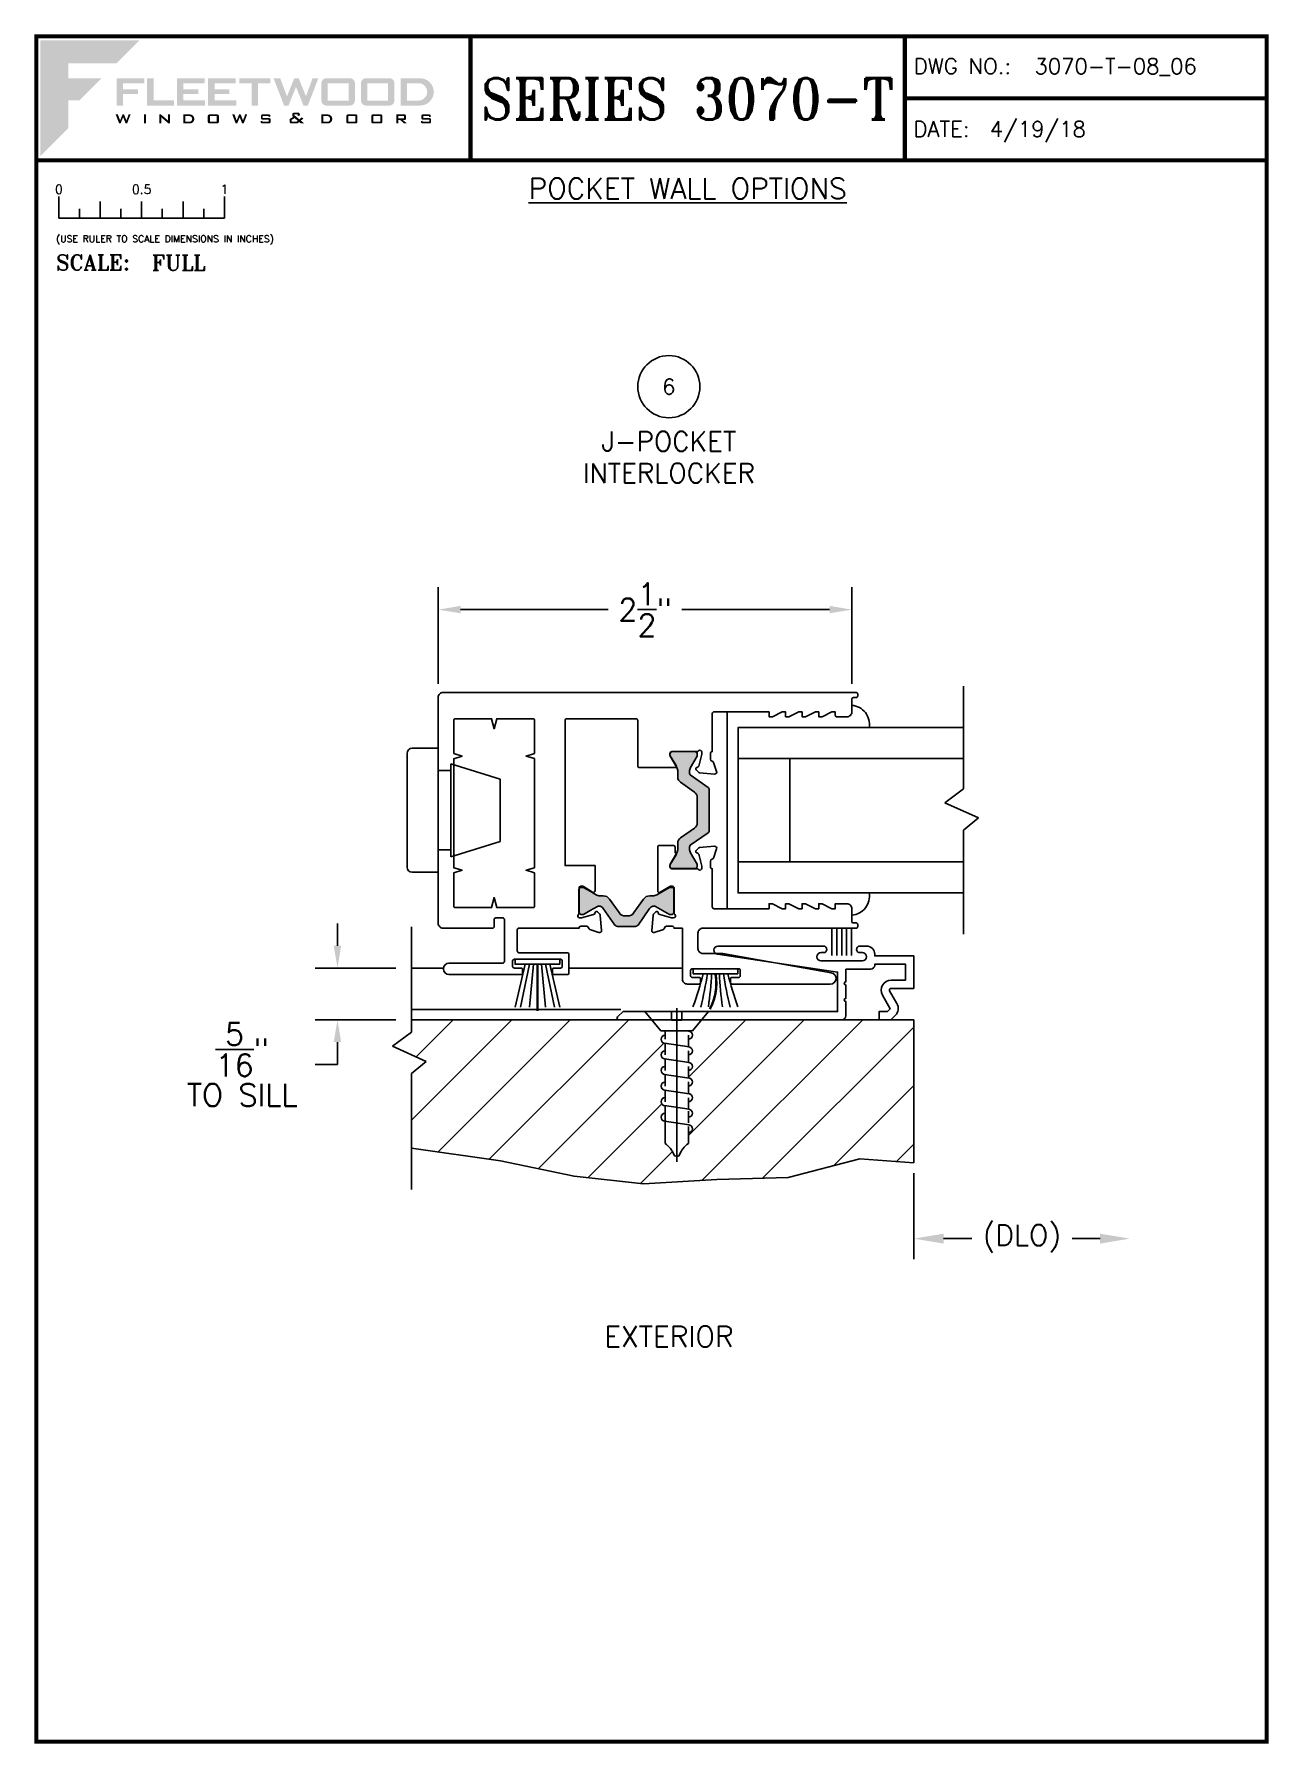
# Paper-space layout 'DETAIL 6' of a CAD drawing. Extents: x 0.3 to 7.8, y 0.1 to 10.4.
# The model-space entities are those that its viewports show. They can reach past a viewport. Long polylines and large blocks are cut down to what shows.
import ezdxf
from ezdxf.enums import TextEntityAlignment as Align

# ---------------------------------------------------------------- set-up
doc = ezdxf.new("R2010")
doc.units = 0
doc.header["$LTSCALE"] = 0.25
doc.header["$MEASUREMENT"] = 0
doc.layers.get('0').update_dxf_attribs({"linetype": 'CONTINUOUS'})
doc.layers.get('DEFPOINTS').update_dxf_attribs({"color": 1, "linetype": 'CONTINUOUS'})
for name, color, linetype in [('DIM', 7, 'CONTINUOUS'), ('FRAME', 1, 'CONTINUOUS'), ('GLASS-VINYL', 7, 'CONTINUOUS'), ('I-STRUT', 7, 'CONTINUOUS'), ('MISC', 7, 'CONTINUOUS'), ('SEAL', 7, 'CONTINUOUS'), ('SILL-PAN', 7, 'CONTINUOUS'), ('TEXT', 7, 'CONTINUOUS'), ('TITLE-BLOCK', 7, 'CONTINUOUS'), ('TRACK', 7, 'CONTINUOUS'), ('VENT', 5, 'CONTINUOUS'), ('WALL', 7, 'CONTINUOUS')]:
    doc.layers.add(name, color=color, linetype=linetype)
doc.layers.add('VP', color=40, linetype='CONTINUOUS', plot=False)
doc.layers.get('VP').off()
doc.styles.add('ROMANS', font='romans')
doc.styles.add('ROMANT', font='romant')
doc.styles.add('SIMPLEX-094', font='simplex.shx', dxfattribs={"height": 0.094})
doc.styles.get("Standard").update_dxf_attribs({"font": 'simplex.shx'})
doc.dimstyles.new('FULL SCALE', dxfattribs={"dimscale": 0.75, "dimtxt": 0.18, "dimasz": 0.18, "dimexe": 0.18, "dimexo": 0.125, "dimgap": 0.09, "dimtad": 0, "dimtih": 1, "dimtoh": 1, "dimdec": 4, "dimzin": 0, "dimdsep": 46, "dimlunit": 4, "dimtxsty": 'Standard', "dimcen": 0.09, "dimadec": 0, "dimazin": 0, "dimtfac": 1, "dimtdec": 4, "dimtofl": 0, "dimtmove": 0, "dimatfit": 3, "dimfxl": 0, "dimtolj": 1, "dimtzin": 0, "dimarcsym": 0})
doc.dimstyles.get("Standard").update_dxf_attribs({"dimtxt": 0.18, "dimasz": 0.18, "dimexe": 0.18, "dimexo": 0.0625, "dimgap": 0.09, "dimtad": 0, "dimtih": 1, "dimtoh": 1, "dimdec": 4, "dimzin": 0, "dimdsep": 46, "dimtxsty": 'Standard', "dimcen": 0.09, "dimadec": 0, "dimazin": 0, "dimtfac": 1, "dimtdec": 4, "dimtofl": 0, "dimtmove": 0, "dimatfit": 3, "dimfxl": 0, "dimtolj": 1, "dimtzin": 0, "dimarcsym": 0})

# ---------------------------------------------------------------- blocks, each defined once
blk = doc.blocks.new('*D96')
at = {"layer": 'DEFPOINTS', "color": 0}
for p in [(5.618, 3.625), (6.924, 3.655), (6.924, 3.167)]:
    blk.add_point(p, dxfattribs=at)
at = {"layer": 'TEXT', "color": 0, "lineweight": -2}
for p, q in [((5.618, 3.563), (5.618, 3.042)), ((5.798, 3.167), (5.968, 3.167)), ((6.744, 3.167), (6.574, 3.167))]:
    blk.add_line(p, q, dxfattribs=at)
at = {"layer": 'TEXT', "color": 0}
for points in [[(5.798, 3.197), (5.798, 3.137), (5.618, 3.167)], [(6.744, 3.197), (6.744, 3.137), (6.924, 3.167)]]:
    blk.add_solid(points, dxfattribs=at)
at = {"layer": 'TEXT', "color": 0, "insert": (6.271, 3.167), "char_height": 0.125, "attachment_point": 5}
blk.add_mtext('\\A1;(DLO)', dxfattribs=at)
blk = doc.blocks.new('*D97')
at = {"layer": 'DEFPOINTS', "color": 0}
for p in [(2.581, 4.803), (2.134, 4.49), (2.581, 4.49)]:
    blk.add_point(p, dxfattribs=at)
at = {"layer": 'TRACK', "color": 0, "lineweight": -2}
for p, q in [((2.134, 4.938), (2.134, 5.073)), ((2.487, 4.803), (1.999, 4.803)), ((2.487, 4.49), (1.999, 4.49)), ((2.134, 4.355), (2.134, 4.22)), ((2.134, 4.22), (1.999, 4.22))]:
    blk.add_line(p, q, dxfattribs=at)
at = {"layer": 'TRACK', "color": 0}
for points in [[(2.111, 4.938), (2.156, 4.938), (2.134, 4.803)], [(2.111, 4.355), (2.156, 4.355), (2.134, 4.49)]]:
    blk.add_solid(points, dxfattribs=at)
at = {"layer": 'TRACK', "color": 0, "insert": (1.558, 4.22), "char_height": 0.135, "attachment_point": 5}
blk.add_mtext('\\A1;{\\H1.000000x;\\S5/16;}"\\PTO SILL', dxfattribs=at)
blk = doc.blocks.new('Fleetwood_Logo_6-10-15')
h = blk.add_hatch(color=154)
h.dxf.hatch_style = 1
h.paths.add_polyline_path([(0.2526, -0.0017), (0.0019, -0.0017), (0.0019, -0.2942), (0.0725, -0.2236), (0.0725, -0.1535), (0.1007, -0.1535), (0.1567, -0.0976), (0.0725, -0.0976), (0.0725, -0.0596), (0.1946, -0.0596)])
h = blk.add_hatch(color=251)
h.dxf.hatch_style = 1
h.paths.add_polyline_path([(0.2487, -0.1256), (0.2112, -0.1256), (0.2112, -0.1102), (0.2647, -0.1102), (0.2647, -0.0976), (0.1946, -0.0976), (0.1946, -0.1667), (0.2112, -0.1667), (0.2112, -0.1377), (0.2487, -0.1377)])
h = blk.add_hatch(color=251)
h.dxf.hatch_style = 1
h.paths.add_polyline_path([(0.2886, -0.0976), (0.272, -0.0976), (0.272, -0.1667), (0.3401, -0.1667), (0.3401, -0.1535), (0.2886, -0.1535)])
h = blk.add_hatch(color=251)
h.dxf.hatch_style = 1
h.paths.add_polyline_path([(0.4175, -0.0976), (0.3474, -0.0976), (0.3474, -0.1667), (0.4185, -0.1667), (0.4185, -0.1534), (0.364, -0.1534), (0.364, -0.1377), (0.4015, -0.1377), (0.4015, -0.1256), (0.364, -0.1256), (0.364, -0.1102), (0.4175, -0.1102)])
h = blk.add_hatch(color=251)
h.dxf.hatch_style = 1
h.paths.add_polyline_path([(0.4965, -0.0976), (0.4264, -0.0976), (0.4264, -0.1667), (0.4975, -0.1667), (0.4975, -0.1534), (0.443, -0.1534), (0.443, -0.1377), (0.4804, -0.1377), (0.4804, -0.1256), (0.443, -0.1256), (0.443, -0.1102), (0.4965, -0.1102)])
h = blk.add_hatch(color=251)
h.dxf.hatch_style = 1
h.paths.add_polyline_path([(0.5842, -0.0976), (0.5054, -0.0976), (0.5054, -0.1102), (0.5365, -0.1102), (0.5365, -0.1667), (0.5531, -0.1667), (0.5531, -0.1102), (0.5842, -0.1102)])
h = blk.add_hatch(color=251)
h.dxf.hatch_style = 1
h.paths.add_polyline_path([(0.6089, -0.0976), (0.5921, -0.0976), (0.6188, -0.1667), (0.63, -0.1667), (0.6489, -0.1192), (0.6679, -0.1667), (0.6789, -0.1667), (0.7056, -0.0976), (0.6908, -0.0976), (0.6742, -0.1433), (0.6558, -0.0976), (0.6446, -0.0976), (0.6261, -0.1433)])
h = blk.add_hatch(color=251)
h.dxf.hatch_style = 1
h.paths.add_polyline_path([(0.7853, -0.0976), (0.726, -0.0976, 0.414214), (0.7133, -0.1102), (0.7133, -0.154, 0.414214), (0.726, -0.1667), (0.7853, -0.1667, 0.414214), (0.798, -0.154), (0.798, -0.1102, 0.414214)])
h.paths.add_polyline_path([(0.7819, -0.1102), (0.7819, -0.154), (0.7294, -0.154), (0.7294, -0.1102)], flags=16)
h = blk.add_hatch(color=251)
h.dxf.hatch_style = 1
h.paths.add_polyline_path([(0.8856, -0.0976), (0.8262, -0.0976, 0.414214), (0.8136, -0.1102), (0.8136, -0.154, 0.414214), (0.8262, -0.1667), (0.8856, -0.1667, 0.414214), (0.8982, -0.154), (0.8982, -0.1102, 0.414214)])
h.paths.add_polyline_path([(0.8822, -0.1102), (0.8822, -0.154), (0.8296, -0.154), (0.8296, -0.1102)], flags=16)
h = blk.add_hatch(color=251)
h.dxf.hatch_style = 1
h.paths.add_polyline_path([(0.9632, -0.0976), (0.914, -0.0976), (0.914, -0.1667), (0.9632, -0.1667, 1)])
h.paths.add_polyline_path([(0.9301, -0.1102), (0.9593, -0.1102, -1), (0.9593, -0.154), (0.9301, -0.154)], flags=16)
h = blk.add_hatch(color=7)
h.dxf.hatch_style = 1
h.paths.add_polyline_path([(0.2301, -0.1891), (0.2251, -0.1891), (0.2196, -0.2043), (0.2134, -0.1891), (0.2097, -0.1891), (0.2035, -0.2043), (0.1978, -0.1891), (0.1922, -0.1891), (0.2011, -0.2121), (0.2048, -0.2121), (0.2112, -0.1963), (0.2175, -0.2121), (0.2212, -0.2121)])
h = blk.add_hatch(color=7)
h.dxf.hatch_style = 1
h.paths.add_polyline_path([(0.2691, -0.1891), (0.2637, -0.1891), (0.2637, -0.2118), (0.2637, -0.2121), (0.2691, -0.2121)])
h = blk.add_hatch(color=7)
h.dxf.hatch_style = 1
h.paths.add_polyline_path([(0.3077, -0.1964), (0.3259, -0.2121), (0.3298, -0.2121), (0.3298, -0.1891), (0.325, -0.1891), (0.325, -0.2047), (0.3067, -0.1891), (0.3029, -0.1891), (0.3029, -0.2121), (0.3077, -0.2121)])
h = blk.add_hatch(color=7)
h.dxf.hatch_style = 1
h.paths.add_polyline_path([(0.3801, -0.1891), (0.3637, -0.1891), (0.3637, -0.2121), (0.3801, -0.2121, 1)])
h.paths.add_polyline_path([(0.3691, -0.2079), (0.3691, -0.1933), (0.3788, -0.1933, -1), (0.3788, -0.2079)], flags=16)
h = blk.add_hatch(color=7)
h.dxf.hatch_style = 1
h.paths.add_polyline_path([(0.4537, -0.2079), (0.4537, -0.1933, 0.414214), (0.4495, -0.1891), (0.4297, -0.1891, 0.414214), (0.4255, -0.1933), (0.4255, -0.2079, 0.414214), (0.4297, -0.2121), (0.4495, -0.2121, 0.414214)])
h.paths.add_polyline_path([(0.4308, -0.2079), (0.4308, -0.1933), (0.4484, -0.1933), (0.4484, -0.2079)], flags=16)
h = blk.add_hatch(color=7)
h.dxf.hatch_style = 1
h.paths.add_polyline_path([(0.5253, -0.1891), (0.5203, -0.1891), (0.5148, -0.2043), (0.5087, -0.1891), (0.5049, -0.1891), (0.4988, -0.2043), (0.493, -0.1891), (0.4874, -0.1891), (0.4963, -0.2121), (0.5001, -0.2121), (0.5064, -0.1963), (0.5127, -0.2121), (0.5164, -0.2121)])
h = blk.add_hatch(color=7)
h.dxf.hatch_style = 1
h.paths.add_polyline_path([(0.5801, -0.1891), (0.5643, -0.1891, 0.414214), (0.56, -0.1933), (0.56, -0.1981, 0.414214), (0.5643, -0.2024), (0.58, -0.2024), (0.58, -0.2078), (0.5637, -0.2078), (0.5637, -0.2052), (0.5591, -0.2062), (0.5591, -0.2078, 0.414214), (0.5634, -0.2121), (0.5805, -0.2121, 0.414214), (0.5848, -0.2078), (0.5848, -0.2024, 0.414214), (0.5805, -0.1982), (0.5648, -0.1982), (0.5648, -0.193), (0.5798, -0.193), (0.5798, -0.1958), (0.5843, -0.1948), (0.5843, -0.1933, 0.414214)])
h = blk.add_hatch(color=7)
h.dxf.hatch_style = 1
h.paths.add_polyline_path([(0.645, -0.1913, -0.222262), (0.6447, -0.1906), (0.6447, -0.1892), (0.6535, -0.1892), (0.6535, -0.193), (0.6587, -0.1918), (0.6587, -0.189, 0.414214), (0.6544, -0.1847), (0.6437, -0.1847, 0.414214), (0.6394, -0.189), (0.6394, -0.1922, 0.222262), (0.6407, -0.1948), (0.6415, -0.1955), (0.6345, -0.1998, 0.260684), (0.6329, -0.2027), (0.6329, -0.2078, 0.414214), (0.6372, -0.2121), (0.6514, -0.2121, 0.17577), (0.6536, -0.2113), (0.657, -0.2085), (0.6614, -0.2121), (0.6699, -0.2121), (0.6613, -0.2049), (0.6676, -0.1997), (0.6637, -0.1964), (0.6574, -0.2017)])
h.paths.add_polyline_path([(0.6532, -0.2052), (0.6509, -0.2072, -0.17577), (0.6502, -0.2074), (0.6382, -0.2074), (0.6382, -0.2033, -0.260684), (0.6387, -0.2025), (0.6451, -0.1985)], flags=16)
h = blk.add_hatch(color=7)
h.dxf.hatch_style = 1
h.paths.add_polyline_path([(0.7294, -0.1891), (0.713, -0.1891), (0.713, -0.2121), (0.7294, -0.2121, 1)])
h.paths.add_polyline_path([(0.7184, -0.2079), (0.7184, -0.1933), (0.7281, -0.1933, -1), (0.7281, -0.2079)], flags=16)
h = blk.add_hatch(color=7)
h.dxf.hatch_style = 1
h.paths.add_polyline_path([(0.8045, -0.2079), (0.8045, -0.1933, 0.414214), (0.8003, -0.1891), (0.7805, -0.1891, 0.414214), (0.7763, -0.1933), (0.7763, -0.2079, 0.414214), (0.7805, -0.2121), (0.8003, -0.2121, 0.414214)])
h.paths.add_polyline_path([(0.7816, -0.2079), (0.7816, -0.1933), (0.7992, -0.1933), (0.7992, -0.2079)], flags=16)
h = blk.add_hatch(color=7)
h.dxf.hatch_style = 1
h.paths.add_polyline_path([(0.8678, -0.2079), (0.8678, -0.1933, 0.414214), (0.8636, -0.1891), (0.8438, -0.1891, 0.414214), (0.8396, -0.1933), (0.8396, -0.2079, 0.414214), (0.8438, -0.2121), (0.8636, -0.2121, 0.414214)])
h.paths.add_polyline_path([(0.8449, -0.2079), (0.8449, -0.1933), (0.8624, -0.1933), (0.8624, -0.2079)], flags=16)
h = blk.add_hatch(color=7)
h.dxf.hatch_style = 1
h.paths.add_polyline_path([(0.9277, -0.1993), (0.9277, -0.1933, 0.414214), (0.9235, -0.1891), (0.9028, -0.1891), (0.9028, -0.2121), (0.9082, -0.2121), (0.9082, -0.2035), (0.9131, -0.2035), (0.9224, -0.2121), (0.9303, -0.2121), (0.9197, -0.2035), (0.9235, -0.2035, 0.414214)])
h.paths.add_polyline_path([(0.9082, -0.1993), (0.9082, -0.1933), (0.9214, -0.1933, -0.414214), (0.9224, -0.1943), (0.9224, -0.1983, -0.414214), (0.9214, -0.1993)], flags=16)
h = blk.add_hatch(color=7)
h.dxf.hatch_style = 1
h.paths.add_polyline_path([(0.9867, -0.1982), (0.971, -0.1982), (0.971, -0.193), (0.9859, -0.193), (0.9859, -0.1958), (0.9905, -0.1948), (0.9905, -0.1933, 0.414214), (0.9863, -0.1891), (0.9705, -0.1891, 0.414214), (0.9662, -0.1933), (0.9662, -0.1981, 0.414214), (0.9705, -0.2024), (0.9862, -0.2024), (0.9862, -0.2078), (0.9699, -0.2078), (0.9699, -0.2052), (0.9653, -0.2062), (0.9653, -0.2078, 0.414214), (0.9696, -0.2121), (0.9867, -0.2121, 0.414214), (0.991, -0.2078), (0.991, -0.2024, 0.414214)])
blk = doc.blocks.new('A-SIZE_P')
at = {"const_width": 0.025}
blk.add_lwpolyline([(0.313, 0.125), (7.751, 0.125), (7.751, 10.437), (0.313, 10.437)], close=True, dxfattribs=at)
for points in [[(2.938, 10.437), (2.938, 9.687)], [(5.563, 10.437), (5.563, 9.687)], [(5.563, 10.062), (7.751, 10.062)], [(0.313, 9.687), (7.751, 9.687)]]:
    blk.add_lwpolyline(points, dxfattribs=at)
at = {"xscale": 2.387023416083395, "yscale": 2.387023416083395, "zscale": 2.387023416083395}
blk.add_blockref('Fleetwood_Logo_6-10-15', (0.334, 10.416), dxfattribs=at)
for s, style, p in [('DWG NO.:', 'SIMPLEX-094', (5.617, 10.209)), ('DATE:', 'SIMPLEX-094', (5.616, 9.829)), ('SCALE:', 'ROMANT', (0.433, 9.022))]:
    blk.add_text(s, height=0.094, dxfattribs=dict(style=style)).set_placement(p)
for tag, p, style in [('DWG_NO', (6.346, 10.209), 'SIMPLEX-094'), ('DATE', (6.077, 9.829), 'SIMPLEX-094'), ('SCALE', (1.011, 9.02), 'ROMANT')]:
    blk.add_attdef(tag, p, '', height=0.094, dxfattribs=dict(style=style))
for tag, height, style, width, p, p2 in [('DWG_NO_F', 0.094, 'SIMPLEX-094', 1.745692, (6.347, 10.209), (7.683, 10.209)), ('PRODUCT', 0.25, 'ROMANT', 1.390728, (3.001, 9.934), (5.5, 9.934))]:
    blk.add_attdef(tag, text='', height=height, dxfattribs=dict(style=style, width=width)).set_placement(p, p2, align=Align.FIT)
blk = doc.blocks.new('sectball')
blk.add_circle((0, 0), 0.125)
blk.add_attdef('NO', text='', height=0.062).set_placement((0, 0), align=Align.MIDDLE_CENTER)
for tag, p in [('LINE1', (0, -0.2588)), ('LINE2', (0, -0.3864)), ('LINE3', (0, -0.5214))]:
    blk.add_attdef(tag, text='', height=0.078).set_placement(p, align=Align.CENTER)
blk = doc.blocks.new('Full')
for p, q in [((0.137, -0.219), (0.137, -0.35)), ((0.262, -0.294), (0.262, -0.35)), ((0.387, -0.249), (0.387, -0.35)), ((0.512, -0.294), (0.512, -0.35)), ((0.637, -0.249), (0.637, -0.35)), ((0.762, -0.294), (0.762, -0.35)), ((0.887, -0.249), (0.887, -0.35)), ((1.012, -0.294), (1.012, -0.35)), ((1.137, -0.219), (1.137, -0.35)), ((0.137, -0.35), (1.137, -0.35))]:
    blk.add_line(p, q)
for s, p in [('0', (0.137, -0.219)), ('0.5', (0.637, -0.219)), ('1', (1.137, -0.219))]:
    blk.add_text(s, height=0.055).set_placement(p, align=Align.BOTTOM_CENTER)
at = {"style": 'ROMANS'}
blk.add_text('(USE RULER TO SCALE DIMENSIONS IN INCHES)', height=0.04115, dxfattribs=at).set_placement((0.12, -0.495))
blk = doc.blocks.new('*D160')
at = {"layer": 'DEFPOINTS', "color": 0}
for p in [(2.743, 6.97), (2.743, 6.428), (5.243, 6.428)]:
    blk.add_point(p, dxfattribs=at)
at = {"layer": 'TRACK', "color": 0, "lineweight": -2}
for p, q in [((2.743, 6.522), (2.743, 7.105)), ((5.243, 6.522), (5.243, 7.105)), ((2.878, 6.97), (3.771, 6.97)), ((5.108, 6.97), (4.215, 6.97))]:
    blk.add_line(p, q, dxfattribs=at)
at = {"layer": 'TRACK', "color": 0}
for points in [[(2.878, 6.993), (2.878, 6.948), (2.743, 6.97)], [(5.108, 6.993), (5.108, 6.948), (5.243, 6.97)]]:
    blk.add_solid(points, dxfattribs=at)
at = {"layer": 'TRACK', "color": 0, "insert": (3.993, 6.97), "char_height": 0.135, "attachment_point": 5}
blk.add_mtext('\\A1;2{\\H1.000000x;\\S1/2;}"', dxfattribs=at)
blk = doc.blocks.new('A$C02B45EA9')
for p, q in [((0, 0.909), (0.097, 0.793)), ((0.161, 0.909), (0, 0.909)), ((0.161, 0.909), (0.161, 0.857)), ((0.224, 0.857), (0.161, 0.857)), ((0.192, 0.929), (0.192, 0)), ((0.224, 0.909), (0.224, 0.857)), ((0.385, 0.909), (0.224, 0.909)), ((0.385, 0.909), (0.288, 0.793)), ((0.288, 0.793), (0.097, 0.793))]:
    blk.add_line(p, q)
at = {"linetype": 'Continuous'}
for p, q in [((0.142, 0.793), (0.118, 0.79)), ((0.122, 0.793), (0.122, 0.79)), ((0.122, 0.766), (0.122, 0.696)), ((0.263, 0.793), (0.263, 0.741)), ((0.267, 0.717), (0.118, 0.695)), ((0.267, 0.623), (0.118, 0.601)), ((0.122, 0.671), (0.122, 0.601)), ((0.263, 0.716), (0.263, 0.647)), ((0.263, 0.622), (0.263, 0.553)), ((0.267, 0.528), (0.118, 0.507)), ((0.122, 0.577), (0.122, 0.507)), ((0.263, 0.528), (0.263, 0.458)), ((0.267, 0.434), (0.118, 0.412)), ((0.122, 0.483), (0.122, 0.413)), ((0.263, 0.433), (0.263, 0.364)), ((0.267, 0.34), (0.118, 0.318)), ((0.122, 0.388), (0.122, 0.319)), ((0.263, 0.339), (0.263, 0.237)), ((0.267, 0.246), (0.118, 0.224)), ((0.122, 0.307), (0.122, 0.237)), ((0.122, 0.213), (0.122, 0.112)), ((0.263, 0.245), (0.263, 0.112)), ((0.186, 0.034), (0.199, 0.034))]:
    blk.add_line(p, q, dxfattribs=at)
for centre, radius, start, end in [((0.122, 0.766), 0.0244, 90, 270), ((0.122, 0.766), 0.0244, 90, 270), ((0.263, 0.741), 0.0244, 270, 90), ((0.122, 0.671), 0.0244, 90, 270), ((0.122, 0.671), 0.0244, 90, 270), ((0.263, 0.647), 0.0244, 270, 90), ((0.122, 0.577), 0.0244, 90, 270), ((0.263, 0.553), 0.0244, 270, 90), ((0.122, 0.483), 0.0244, 90, 270), ((0.122, 0.483), 0.0244, 90, 270), ((0.263, 0.458), 0.0244, 270, 90), ((0.122, 0.388), 0.0244, 90, 270), ((0.122, 0.294), 0.0244, 90, 270), ((0.263, 0.364), 0.0244, 270, 90), ((0.122, 0.2), 0.0244, 90, 270), ((0.263, 0.27), 0.0244, 270, 90), ((0.034, -0.012), 0.152, 20.7051, 54.5638), ((0.351, -0.012), 0.152, 125.4362, 159.2949), ((0.186, 0.044), 0.00998, 191.7651, 270), ((0.199, 0.044), 0.00998, 270, 348.2349)]:
    blk.add_arc(centre, radius, start, end, dxfattribs=at)
blk = doc.blocks.new('25064-18mmX6mm-I-STRUT')
at = {"layer": 'I-STRUT'}
h = blk.add_hatch(color=256, dxfattribs=at)
h.dxf.hatch_style = 1
h.paths.add_polyline_path([(-0.22, 0.353, 0.414214), (-0.236, 0.338, 0.469068), (-0.235, 0.326), (-0.189, 0.246), (-0.189, 0.199, 0.244698), (-0.172, 0.167), (-0.088, 0.108, -0.244698), (-0.071, 0.076), (-0.071, -0.077, -0.244698), (-0.088, -0.11), (-0.172, -0.169, 0.384668), (-0.192, -0.218, -0.227519), (-0.195, -0.258), (-0.235, -0.327, 0.131652), (-0.236, -0.331, 0.640011), (-0.22, -0.355), (-0.087, -0.355, 0.414214), (-0.071, -0.339, 0.469068), (-0.072, -0.327), (-0.118, -0.247), (-0.118, -0.217), (-0.005, -0.138, 0.244698), (0, -0.129), (0, -0.127), (0, 0.127, 0.244698), (-0.005, 0.137), (-0.118, 0.216), (-0.118, 0.246), (-0.072, 0.326, 0.131652), (-0.071, 0.33, 0.640011), (-0.087, 0.353)])
blk.add_lwpolyline([(0, -0.13), (0, -0.127), (0, 0.127, 0.244698), (-0.005, 0.137), (-0.113, 0.212, -0.244698), (-0.118, 0.222), (-0.118, 0.233, -0.131652), (-0.112, 0.257), (-0.072, 0.326, 0.131652), (-0.071, 0.33), (-0.071, 0.338, 0.414214), (-0.087, 0.353), (-0.22, 0.353, 0.414214), (-0.236, 0.338), (-0.236, 0.33, 0.131652), (-0.235, 0.326), (-0.195, 0.257, -0.131652), (-0.189, 0.233), (-0.189, 0.199, 0.244698), (-0.172, 0.167), (-0.088, 0.108, -0.244698), (-0.071, 0.076), (-0.071, -0.077, -0.244698), (-0.088, -0.11), (-0.172, -0.169, 0.244698), (-0.189, -0.201), (-0.189, -0.235, -0.131652), (-0.195, -0.258), (-0.235, -0.327, 0.131652), (-0.236, -0.331), (-0.236, -0.339, 0.414214), (-0.22, -0.355), (-0.087, -0.355, 0.414214), (-0.071, -0.339), (-0.071, -0.331, 0.131652), (-0.072, -0.327), (-0.112, -0.258, -0.131652), (-0.118, -0.235), (-0.118, -0.224, -0.244698), (-0.113, -0.214), (-0.005, -0.138, 0.244698), (0, -0.129)], format="xyb", dxfattribs=at)
blk = doc.blocks.new('3728-1-FIXED-INTERLOCKER')
at = {"layer": 'VENT', "linetype": 'Continuous'}
blk.add_lwpolyline([(-0.917, 0.72), (-0.971, 0.739), (-0.972, 0.739, 0.548619), (-0.987, 0.727), (-0.979, 0.636, 0.176327), (-0.976, 0.629), (-0.962, 0.615, 0.57735), (-0.949, 0.618), (-0.947, 0.622, -0.267949), (-0.939, 0.631), (-0.867, 0.65, -0.065543), (-0.864, 0.65), (-0.855, 0.65, -0.6885), (-0.848, 0.63, 0.213422), (-0.852, 0.621), (-0.852, 0.471, -0.414214), (-0.863, 0.459), (-0.872, 0.459, -0.137872), (-0.878, 0.461), (-0.933, 0.495, 0.585524), (-0.948, 0.486), (-0.948, 0.334), (-0.767, 0.334), (-0.767, -0.543, -0.414214), (-0.777, -0.553), (-1.196, -0.553, -0.414214), (-1.206, -0.543), (-1.206, -0.268, 0.414214), (-1.216, -0.258), (-1.432, -0.258, 0.585524), (-1.439, -0.27), (-1.403, -0.329, -0.137872), (-1.401, -0.335), (-1.401, -0.343, -0.414214), (-1.413, -0.355), (-1.565, -0.355, 0.213422), (-1.574, -0.359, -0.6885), (-1.594, -0.351), (-1.594, -0.342, -0.065543), (-1.594, -0.339), (-1.575, -0.267, -0.267949), (-1.566, -0.259), (-1.562, -0.258, 0.57735), (-1.559, -0.245), (-1.573, -0.231, 0.176327), (-1.58, -0.227), (-1.671, -0.219, 0.548619), (-1.683, -0.235), (-1.683, -0.235), (-1.664, -0.289, 0.263725), (-1.655, -0.297, -0.359508), (-1.645, -0.308), (-1.645, -0.343, -0.414214), (-1.657, -0.355), (-1.657, -0.585, -0.414214), (-1.667, -0.595), (-2, -0.595), (-2, -0.565), (-2.02, -0.565), (-2.08, -0.595), (-2.1, -0.595), (-2.1, -0.565), (-2.12, -0.565), (-2.18, -0.595), (-2.2, -0.595), (-2.2, -0.565), (-2.22, -0.565), (-2.28, -0.595), (-2.3, -0.595), (-2.3, -0.565), (-2.32, -0.565), (-2.38, -0.595), (-2.4, -0.595), (-2.4, -0.575, 0.414214), (-2.41, -0.565), (-2.47, -0.565, 0.414214), (-2.5, -0.595), (-2.5, -0.671, -0.414214), (-2.51, -0.681), (-2.526, -0.681, 0.414214), (-2.536, -0.691), (-2.536, -0.703, 0.414214), (-2.526, -0.713), (-0.03, -0.713, 0.414214), (0, -0.683), (0, 0.683, 0.414214), (-0.03, 0.713), (-0.328, 0.713, 0.414214), (-0.338, 0.703), (-0.338, 0.661, -0.414214), (-0.348, 0.651), (-0.39, 0.651, -0.414214), (-0.4, 0.661), (-0.4, 0.914, -0.414214), (-0.39, 0.924), (-0.066, 0.924, 1), (-0.066, 0.994), (-0.5, 0.994, 0.414214), (-0.51, 0.984), (-0.51, 0.964, 0.414214), (-0.5, 0.954), (-0.46, 0.954, -0.414214), (-0.45, 0.944), (-0.45, 0.911, -0.414214), (-0.46, 0.901), (-0.74, 0.901, -0.414214), (-0.75, 0.911), (-0.75, 0.944, -0.414214), (-0.74, 0.954), (-0.7, 0.954, 0.414214), (-0.69, 0.964), (-0.69, 0.984, 0.414214), (-0.7, 0.994), (-0.78, 0.994, 0.414214), (-0.79, 0.984), (-0.79, 0.871, 0.414214), (-0.78, 0.861), (-0.488, 0.861, -0.414214), (-0.478, 0.851), (-0.478, 0.723, -0.414214), (-0.488, 0.713), (-0.852, 0.713, -0.414214), (-0.863, 0.701), (-0.898, 0.701, -0.359508), (-0.909, 0.711, 0.263725), (-0.917, 0.72), (-0.971, 0.739), (-0.972, 0.739, 0.548619), (-0.987, 0.727), (-0.979, 0.636)], format="xyb", dxfattribs=at)
blk.add_lwpolyline([(-0.094, -0.343), (-0.144, -0.328), (-0.094, -0.312), (-0.094, 0.348), (-0.144, 0.363), (-0.094, 0.379), (-0.094, 0.578, 0.414214), (-0.104, 0.588), (-0.323, 0.588), (-0.338, 0.528), (-0.354, 0.588), (-0.572, 0.588, 0.414214), (-0.582, 0.578), (-0.582, 0.379), (-0.531, 0.363), (-0.582, 0.348), (-0.582, -0.313), (-0.531, -0.328), (-0.582, -0.344), (-0.582, -0.543, 0.414214), (-0.572, -0.553), (-0.354, -0.553), (-0.338, -0.493), (-0.323, -0.553), (-0.104, -0.553, 0.414214), (-0.094, -0.543)], format="xyb", close=True, dxfattribs=at)
blk = doc.blocks.new('3728-2-FIXED-INTERLOCKER')
at = {"layer": 'VENT', "linetype": 'Continuous'}
blk.add_lwpolyline([(-1.826, 1.001, -0.414214), (-1.816, 1.011), (-1.776, 1.011, 0.414214), (-1.766, 1.021), (-1.766, 1.041, 0.414214), (-1.776, 1.051), (-2.37, 1.051, 0.916331), (-2.376, 0.982), (-1.72, 0.866), (-1.6, 0.866, -0.414214), (-1.57, 0.836), (-1.57, 0.743, -0.414214), (-1.6, 0.713), (-2.526, 0.713, 0.414214), (-2.536, 0.703), (-2.536, 0.691, 0.414214), (-2.526, 0.681), (-2.51, 0.681, -0.414214), (-2.5, 0.671), (-2.5, 0.595, 0.414214), (-2.47, 0.565), (-2.4, 0.565), (-2.4, 0.595), (-2.38, 0.595), (-2.32, 0.565), (-2.3, 0.565), (-2.3, 0.595), (-2.28, 0.595), (-2.22, 0.565), (-2.2, 0.565), (-2.2, 0.595), (-2.18, 0.595), (-2.12, 0.565), (-2.1, 0.565), (-2.1, 0.595), (-2.08, 0.595), (-2.02, 0.565), (-2, 0.565), (-2, 0.595), (-1.667, 0.595, -0.414214), (-1.657, 0.585), (-1.657, 0.354, -0.414214), (-1.645, 0.342), (-1.645, 0.307, -0.359508), (-1.655, 0.296, 0.263725), (-1.664, 0.289), (-1.683, 0.234), (-1.683, 0.234, 0.548619), (-1.671, 0.218), (-1.58, 0.226, 0.176327), (-1.573, 0.23), (-1.559, 0.244, 0.57735), (-1.562, 0.257), (-1.566, 0.258, -0.267949), (-1.575, 0.266), (-1.594, 0.338, -0.065543), (-1.594, 0.341), (-1.594, 0.35, -0.6885), (-1.574, 0.358, 0.213422), (-1.565, 0.354), (-1.413, 0.354, -0.414214), (-1.401, 0.342), (-1.401, 0.334, -0.137872), (-1.403, 0.328), (-1.439, 0.269, 0.585524), (-1.432, 0.257), (-1.432, 0.223, 0.414214), (-1.422, 0.213), (-1.337, 0.213, 0.414214), (-1.327, 0.223), (-1.327, 0.488, 0.585524), (-1.342, 0.496), (-1.4, 0.461, -0.137872), (-1.406, 0.459), (-1.415, 0.459, -0.414214), (-1.426, 0.471), (-1.426, 0.621, 0.213422), (-1.43, 0.63, -0.6885), (-1.423, 0.65), (-1.414, 0.65, -0.065543), (-1.411, 0.65), (-1.339, 0.631, -0.267949), (-1.33, 0.622), (-1.329, 0.618, 0.57735), (-1.316, 0.615), (-1.302, 0.629, 0.176327), (-1.299, 0.636), (-1.291, 0.727, 0.548619), (-1.306, 0.739), (-1.306, 0.739), (-1.361, 0.72, 0.263725), (-1.368, 0.711, -0.359508), (-1.38, 0.701), (-1.415, 0.701, -0.414214), (-1.426, 0.713), (-1.476, 0.713), (-1.476, 0.759), (-1.476, 1.021, 0.414214), (-1.506, 1.051), (-1.576, 1.051, 0.414214), (-1.586, 1.041), (-1.586, 1.021, 0.414214), (-1.576, 1.011), (-1.536, 1.011, -0.414214), (-1.526, 1.001), (-1.526, 0.968, -0.414214), (-1.536, 0.958), (-1.816, 0.958, -0.414214), (-1.826, 0.968)], format="xyb", close=True, dxfattribs=at)
blk = doc.blocks.new('25066-14.6mmX6mm-I-STRUT')
at = {"layer": 'I-STRUT'}
h = blk.add_hatch(color=256, dxfattribs=at)
h.dxf.hatch_style = 1
h.paths.add_polyline_path([(-0.007, -0.063), (0, -0.063), (0.007, -0.063, -0.244698), (0.045, -0.083), (0.103, -0.165, 0.304221), (0.151, -0.186, -0.181711), (0.184, -0.191), (0.22, -0.213), (0.26, -0.235, 0.131652), (0.264, -0.236, 0.640011), (0.287, -0.22), (0.287, -0.201), (0.287, -0.106), (0.287, -0.087, 0.414214), (0.272, -0.071, 0.469068), (0.26, -0.072), (0.22, -0.095), (0.176, -0.12, -0.131652), (0.17, -0.122), (0.166, -0.122, -0.244698), (0.14, -0.109), (0.07, -0.008, 0.244698), (0.054, 0), (0, 0), (-0.054, 0, 0.244698), (-0.07, -0.008), (-0.14, -0.109, -0.244698), (-0.166, -0.122), (-0.173, -0.122), (-0.26, -0.072, 0.131652), (-0.264, -0.071, 0.640011), (-0.287, -0.087), (-0.287, -0.106), (-0.287, -0.201), (-0.287, -0.22, 0.414214), (-0.272, -0.236, 0.469068), (-0.26, -0.235), (-0.173, -0.185), (-0.141, -0.185, 0.244698), (-0.103, -0.165), (-0.045, -0.083, -0.244698)])
blk.add_lwpolyline([(-0.264, -0.071), (-0.272, -0.071, 0.414214), (-0.287, -0.087), (-0.287, -0.106), (-0.287, -0.201), (-0.287, -0.22, 0.414214), (-0.272, -0.236), (-0.264, -0.236, 0.131652), (-0.26, -0.235), (-0.184, -0.191, -0.131652), (-0.16, -0.185), (-0.141, -0.185, 0.244698), (-0.103, -0.165), (-0.045, -0.083, -0.244698), (-0.007, -0.063), (0, -0.063), (0.007, -0.063, -0.244698), (0.045, -0.083), (0.103, -0.165, 0.244698), (0.141, -0.185), (0.16, -0.185, -0.131652), (0.184, -0.191), (0.22, -0.213), (0.26, -0.235, 0.131652), (0.264, -0.236), (0.272, -0.236, 0.414214), (0.287, -0.22), (0.287, -0.201), (0.287, -0.106), (0.287, -0.087, 0.414214), (0.272, -0.071), (0.264, -0.071, 0.131652), (0.26, -0.072), (0.22, -0.095), (0.176, -0.12, -0.131652), (0.17, -0.122), (0.166, -0.122, -0.244698), (0.14, -0.109), (0.07, -0.008, 0.244698), (0.054, 0), (0, 0), (-0.054, 0, 0.244698), (-0.07, -0.008), (-0.14, -0.109, -0.244698), (-0.166, -0.122), (-0.17, -0.122, -0.131652), (-0.176, -0.12), (-0.26, -0.072), (-0.261, -0.071), (-0.264, -0.071, -0.131652), (-0.26, -0.072)], format="xyb", dxfattribs=at)
blk = doc.blocks.new('A$C1D443341')
for p, q in [((0.188, 0.75), (0.031, 0.75)), ((0.188, 0.75), (0.188, 0)), ((0, 0.719), (0, 0.031)), ((0.264, 0.656), (0.562, 0.563)), ((0.264, 0.656), (0.264, 0.094)), ((0.264, 0.615), (0.188, 0.615)), ((0.562, 0.563), (0.562, 0.187)), ((0.264, 0.135), (0.188, 0.135)), ((0.264, 0.094), (0.562, 0.187)), ((0.188, 0), (0.031, 0))]:
    blk.add_line(p, q)
for centre, start, end in [((0.031, 0.719), 90, 180), ((0.031, 0.031), 180, 270)]:
    blk.add_arc(centre, 0.031, start, end)
blk = doc.blocks.new('*U177')
for centre, radius, start, end in [((-0.393, 1.839), 1.814, 283.4872, 290.1344), ((-0.254, 1.981), 1.953, 278.3647, 284.3947), ((-0.05, 1.917), 1.895, 272.4104, 278.5292), ((-0.05, -1.917), 1.895, 81.4708, 87.5896), ((-0.254, -1.981), 1.953, 75.6053, 81.6353), ((-0.393, -1.839), 1.814, 69.8656, 76.5128)]:
    blk.add_arc(centre, radius, start, end)
at = {"layer": 'SEAL'}
blk.add_lwpolyline([(0, -0.135), (0, 0.135), (0.03, 0.135), (0.03, -0.135)], close=True, dxfattribs=at)
at = {"layer": 'SEAL', "const_width": 0.015}
blk.add_lwpolyline([(0.03, 0, 0.171612), (0.244, 0.034)], format="xyb", dxfattribs=at)
at = {"flags": 9}
for tag, p in [('MANUFACTURER_PART_#', (0, -0.199)), ('FLEETWOOD_PART_#', (-0.001, -0.249))]:
    blk.add_attdef(tag, p, '', height=0.0312, dxfattribs=at)
blk = doc.blocks.new('19117-Seal')
for p, q in [((0.29, 0.135), (0.03, 0.074)), ((0.03, 0.049), (0.29, 0.103)), ((0.03, 0.024), (0.29, 0.049)), ((0.03, -0.024), (0.29, -0.049)), ((0.03, -0.049), (0.29, -0.103)), ((0.29, -0.135), (0.03, -0.074))]:
    blk.add_line(p, q)
at = {"const_width": 0.015}
blk.add_lwpolyline([(0.03, 0), (0.312, 0)], dxfattribs=at)
at = {"layer": 'SEAL'}
blk.add_lwpolyline([(0, -0.135), (0, 0.135), (0.03, 0.135), (0.03, -0.135)], close=True, dxfattribs=at)
at = {"flags": 9}
for tag, p in [('MANUFACTURER_PART_#', (0, -0.199)), ('FLEETWOOD_PART_#', (-0.001, -0.249))]:
    blk.add_attdef(tag, p, '', height=0.0312, dxfattribs=at)
blk = doc.blocks.new('*U178')
for name, p in [('3728-2-FIXED-INTERLOCKER', (1.812, 0)), ('3728-1-FIXED-INTERLOCKER', (1.812, 0)), ('25066-14.6mmX6mm-I-STRUT', (0.674, 0.702))]:
    blk.add_blockref(name, p)
at = {"xscale": -1}
blk.add_blockref('25064-18mmX6mm-I-STRUT', (0.175, 0), dxfattribs=at)
at = {"layer": 'MISC', "xscale": -1}
blk.add_blockref('A$C1D443341', (2, -0.375), dxfattribs=at)
at = {"layer": 'SEAL', "xscale": -1, "rotation": 270}
for name, p in [('*U177', (0.136, 0.958)), ('19117-Seal', (1.212, 0.901))]:
    blk.add_blockref(name, p, dxfattribs=at)
blk = doc.blocks.new('*U188')
at = {"xscale": -1}
blk.add_blockref('*U178', (0.562, -0.954), dxfattribs=at)

msp = doc.modelspace()

# ---------------------------------------------------------------- hatches: boundary and pattern name
at = {"layer": 'TRACK'}
h = msp.add_hatch(dxfattribs=at)
h.set_pattern_fill('ANSI31', color=256, scale=2, style=0)
h.paths.add_polyline_path([(3.12094, -9.91592), (1.83838, -9.91592), (1.77507, -9.99137, -0.68357877), (1.75853, -10.03381), (1.75853, -10.07896), (1.7613, -10.07936, -0.94475952), (1.75853, -10.12809), (1.75853, -10.17324), (1.7613, -10.17364, -0.94475952), (1.75853, -10.22237), (1.75853, -10.26752), (1.7613, -10.26792, -0.94475952), (1.75853, -10.31665), (1.75853, -10.3618), (1.7613, -10.3622, -0.94475952), (1.75853, -10.41093), (1.75853, -10.45608), (1.7613, -10.45648, -0.94475952), (1.75853, -10.50521), (1.75853, -10.55036), (1.7613, -10.55076, -0.94475952), (1.75853, -10.59949), (1.75853, -10.66289, 0.14882082), (1.70449, -10.73298, -0.35527225), (1.69472, -10.74092), (1.67414, -10.74092, 0.0090398), (1.67239, -10.73571, -0.07335709), (1.67139, -10.73298, 0.14882082), (1.61734, -10.66289), (1.61734, -10.52989), (1.61457, -10.52949, -0.94475952), (1.61734, -10.48076), (1.61734, -10.43561), (1.61457, -10.43521, -0.94475952), (1.61734, -10.38648), (1.61734, -10.34133), (1.61457, -10.34093, -0.94475952), (1.61734, -10.2922), (1.61734, -10.24706), (1.61457, -10.24665, -0.94475952), (1.61734, -10.19793), (1.61734, -10.15278), (1.61457, -10.15237, -0.94475952), (1.61734, -10.10365), (1.61734, -10.0585), (1.61457, -10.0581, -0.94475952), (1.61734, -10.00937), (1.61734, -9.98182), (1.5928, -9.98182), (1.5375, -9.91592), (1.33726, -9.91592), (0.08402, -9.91592), (0.08402, -9.99131), (-0.03021, -10.07558), (0.17367, -10.16704), (0.08402, -10.24131), (0.08402, -10.69211), (0.62241, -10.76842), (1.06687, -10.86132), (1.48593, -10.90779), (1.93038, -10.88242), (2.36214, -10.86973), (2.79389, -10.75555), (3.12094, -10.78092)])

# ---------------------------------------------------------------- linework, layer by layer
at = {"color": 7}
for p, q in [((3.42175, -8.33641), (2.05843, -8.33641)), ((2.37093, -8.33641), (2.37093, -8.64891)), ((2.37093, -8.96141), (2.37093, -8.64891)), ((3.42175, -8.96141), (2.05843, -8.96141)), ((2.62493, -9.52792), (2.62493, -9.36192)), ((2.62493, -9.52792), (2.62493, -9.36192)), ((2.65493, -9.52792), (2.65493, -9.36192)), ((2.65493, -9.52792), (2.65493, -9.36192)), ((2.68493, -9.52792), (2.68493, -9.36192)), ((2.68493, -9.52792), (2.68493, -9.36192)), ((2.71493, -9.52792), (2.71493, -9.36192)), ((2.71493, -9.52792), (2.71493, -9.36192)), ((2.74493, -9.52792), (2.74493, -9.36192)), ((2.74493, -9.52792), (2.74493, -9.36192))]:
    msp.add_line(p, q, dxfattribs=at)
msp.add_lwpolyline([(3.42175, -9.14891), (2.05843, -9.14891), (2.05843, -8.64891), (2.05843, -8.14891), (3.42175, -8.14891)], dxfattribs=at)
for centre, start, end in [((2.73658, -8.13027), 350.758958, 85.377335), ((2.73658, -9.16755), 274.622665, 9.241042)]:
    msp.add_arc(centre, 0.11608, start, end)
at = {"layer": 'FRAME', "lineweight": 25}
msp.add_lwpolyline([(2.98307, -9.67592), (3.07093, -9.67592), (3.07093, -9.57992), (2.88493, -9.57992), (2.88493, -9.58492, -0.41421356), (2.85993, -9.60992), (2.71026, -9.60992), (2.71026, -9.68592, 1), (2.71026, -9.70592), (2.71026, -9.78592, 1), (2.71026, -9.80592), (2.71026, -9.89092, -0.41421356), (2.68526, -9.91592), (1.33726, -9.91592, -0.66817864), (1.33019, -9.89885), (1.36312, -9.86592), (2.66026, -9.86592), (2.66026, -9.62692), (1.93384, -9.51965, -0.92925734), (1.93749, -9.46992), (2.57493, -9.46992, -1), (2.57493, -9.50992), (2.55993, -9.50992, 1), (2.55993, -9.55992), (2.80993, -9.55992, 1), (2.80993, -9.50992), (2.79493, -9.50992, -1), (2.79493, -9.46992), (2.83493, -9.46992, -0.41421356), (2.88493, -9.51992), (2.88493, -9.52992), (3.12093, -9.52992), (3.12093, -9.72592), (2.98307, -9.72592, 0.57735027), (2.97441, -9.74092), (3.01836, -9.81705, -0.33945426), (3.00883, -9.88948), (2.98238, -9.91592), (2.91138, -9.91592), (2.91138, -9.86592), (2.96167, -9.86592), (2.9789, -9.8487), (2.93111, -9.76592, -0.57735027)], format="xyb", close=True, dxfattribs=at)
at = {"layer": 'GLASS-VINYL', "color": 7}
msp.add_line((1.99343, -9.24391), (1.99343, -8.05391), dxfattribs=at)
at = {"layer": 'MISC'}
for p, q in [((3.42175, -7.89892), (3.42175, -8.51892)), ((3.42175, -8.51892), (3.30751, -8.60319)), ((3.30751, -8.60319), (3.51139, -8.69465)), ((3.51139, -8.69465), (3.42175, -8.76892)), ((3.42175, -8.76892), (3.42175, -9.39892)), ((0.08402, -9.35332), (0.08402, -9.99131)), ((0.08402, -9.99131), (-0.03021, -10.07558)), ((-0.03021, -10.07558), (0.17367, -10.16704)), ((0.17367, -10.16704), (0.08402, -10.24131)), ((0.08402, -10.24131), (0.08402, -10.94211))]:
    msp.add_line(p, q, dxfattribs=at)
at = {"layer": 'SILL-PAN'}
for p, q in [((0.08402, -9.60332), (0.27724, -9.60332)), ((1.03593, -9.60332), (1.72231, -9.60332)), ((0.08402, -9.85352), (1.35072, -9.85352))]:
    msp.add_line(p, q, dxfattribs=at)
at = {"layer": 'TEXT'}
msp.add_lwpolyline([(3.12094, -10.78092), (2.79389, -10.75555), (2.36214, -10.86973), (1.93038, -10.88242), (1.48593, -10.90779), (1.06687, -10.86132), (0.62241, -10.76842), (0.08402, -10.69211)], dxfattribs=at)
at = {"layer": 'WALL'}
for p in [(0.08402, -9.91592), (3.12094, -10.78092)]:
    msp.add_line(p, (3.12094, -9.91592), dxfattribs=at)

# ---------------------------------------------------------------- block references
at = {"layer": 'MISC', "extrusion": (0, 0, -1), "zscale": -1}
msp.add_blockref('A$C02B45EA9', (-1.88033, -10.77487), dxfattribs=at)
at = {"layer": 'VENT', "xscale": -1, "rotation": 180}
msp.add_blockref('*U188', (1.49593, -9.60295), dxfattribs=at)

psp = doc.layouts.new('DETAIL 6')

# ---------------------------------------------------------------- block references
at = {"layer": 'DIM', "xscale": 1.504, "yscale": 1.504, "zscale": 1.504}
psp.add_blockref('sectball', (4.13696, 8.31826), dxfattribs=at).add_auto_attribs({'NO': '6', 'LINE1': 'J-POCKET', 'LINE2': 'INTERLOCKER'})
at = {"layer": 'TITLE-BLOCK'}
ref = psp.add_blockref('A-SIZE_P', (0, 0), dxfattribs=at)
ref.add_attrib('DATE', '4/19/18', (6.07741, 9.82884), dxfattribs={"layer": '0', "height": 0.094, "style": 'SIMPLEX-094'})
ref.add_attrib('SCALE', 'FULL', (1.01101, 9.02035), dxfattribs={"layer": '0', "height": 0.094, "style": 'ROMANT'})
ref.add_attrib('PRODUCT', 'SERIES 3070-T', dxfattribs={"layer": '0', "height": 0.25, "style": 'ROMANT', "width": 0.807692}).set_placement((3.0005, 9.93352), (5.5005, 9.93352), align=Align.FIT)
ref.add_attrib('DWG_NO', '3070-T-08_06', (6.34634, 10.20879), dxfattribs={"layer": '0', "height": 0.094, "style": 'SIMPLEX-094'})
psp.add_blockref('Full', (0.313, 9.687), dxfattribs=at)

# ---------------------------------------------------------------- texts
at = {"layer": 'DIM'}
psp.add_text('EXTERIOR', height=0.125, dxfattribs=at).set_placement((4.13696, 2.512), align=Align.CENTER)
at = {"layer": 'DIM', "insert": (4.2505, 9.51716), "char_height": 0.125, "width": 2.625, "attachment_point": 5}
psp.add_mtext('{\\LPOCKET WALL OPTIONS}', dxfattribs=at)

# ---------------------------------------------------------------- dimensions: what is measured, and where the dimension line sits
at = {"layer": 'TEXT'}
dim = psp.add_linear_dim(base=(6.92429, 3.16687), p1=(5.61773, 3.62506), p2=(6.92429, 3.65542), text='(DLO)', dimstyle='Standard', override={"dimtxt": 0.125, "dimexe": 0.125, "dimgap": 0.062, "dimtoh": 0, "dimlunit": 5, "dimpost": '"', "dimse2": 1}, dxfattribs=at)
dim.commit()
dim.dimension.update_dxf_attribs({"geometry": '*D96', "text_midpoint": (6.27101, 3.16687)})
at = {"layer": 'TRACK'}
dim = psp.add_linear_dim(base=(2.74272, 6.97003), p1=(5.24272, 6.42803), p2=(2.74272, 6.42803), dimstyle='FULL SCALE', dxfattribs=at)
dim.commit()
dim.dimension.update_dxf_attribs({"geometry": '*D160', "text_midpoint": (3.99272, 6.97003), "dimtype": 160})
dim = psp.add_linear_dim(base=(2.13363, 4.49006), p1=(2.58081, 4.80266), p2=(2.58081, 4.49006), angle=90, text='<>\\PTO SILL', dimstyle='FULL SCALE', dxfattribs=at)
dim.commit()
dim.dimension.update_dxf_attribs({"geometry": '*D97', "text_midpoint": (1.55828, 4.22006)})

# ---------------------------------------------------------------- viewports
at = {"layer": 'VP'}
psp.add_viewport(center=(4.29834, 4.86145), size=(3.80978, 3.856822), view_center_point=(1.80155, -9.54454), view_height=3.856822, dxfattribs=at)

doc.saveas('drawing.dxf')
